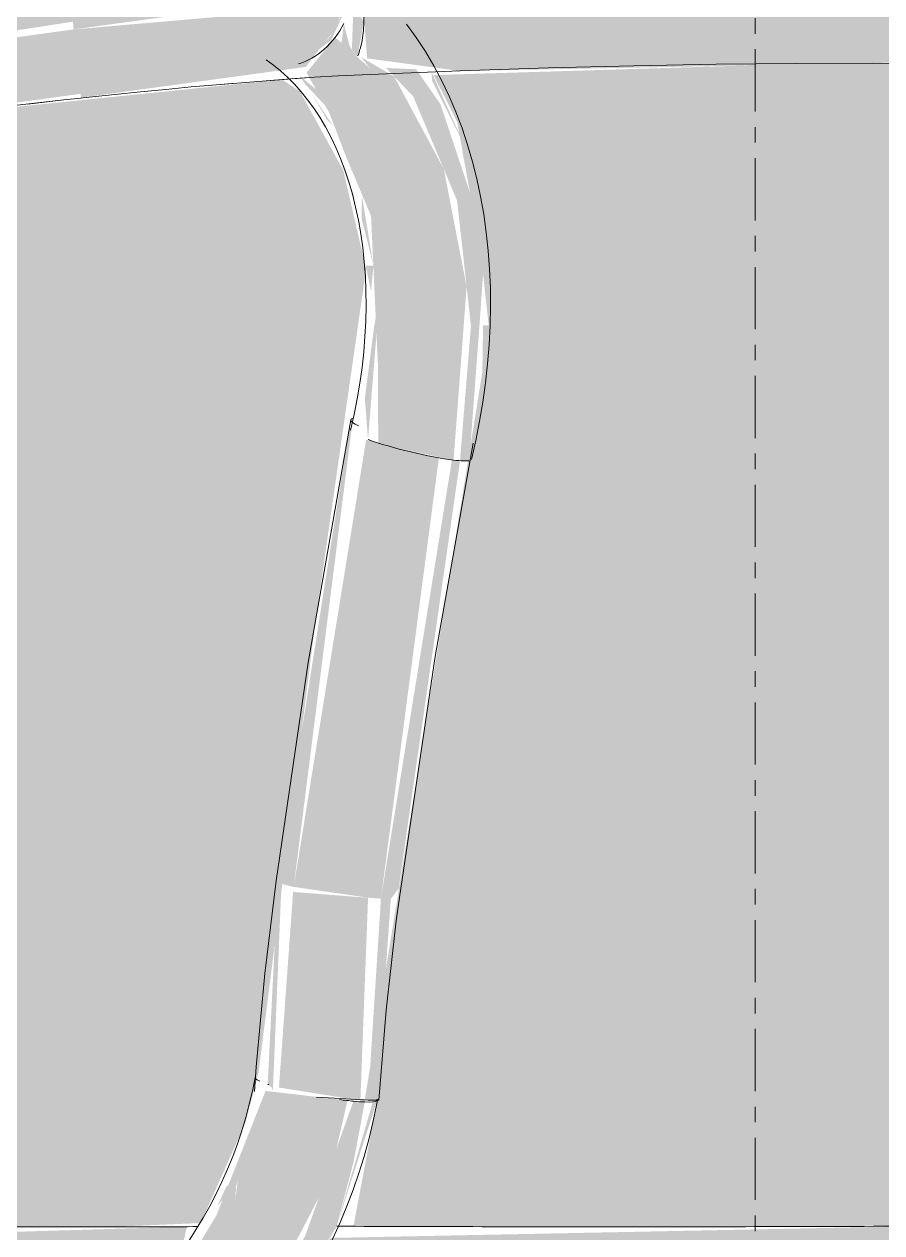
# Model space of a CAD drawing. Header units: inches. Extents: x -23445 to -32, y -314 to 853.
# Drawn here: x -11055.18 to -11048.29, y 17.95 to 27.67 of the extents above; entities that cross this region are included whole.
import ezdxf

# ---------------------------------------------------------------- set-up
doc = ezdxf.new("R2010")
doc.units = ezdxf.units.IN
doc.header["$MEASUREMENT"] = 0
doc.linetypes.add('Grid Line 1_2_', pattern=[0.875, 0.5, -0.125, 0.125, -0.125])
doc.layers.add('I-FURN', color=30, linetype='Continuous', lineweight=9)
doc.layers.add('S-GRID', color=1, linetype='Continuous', lineweight=9)

# ---------------------------------------------------------------- blocks, each defined once
blk = doc.blocks.new('HermanMiller_Collection_Air-Chair_SideChair_Arms - Arms-V80-Building Section - North_South looking East _ Lounge')
at = {"layer": 'I-FURN'}
blk.add_hatch(color=256, dxfattribs=at).paths.add_polyline_path([(22537.8751, 17.9985), (22538.5982, 18.0284), (22538.9591, 18.8388), (22539.0625, 19.2344), (22539.5141, 22.8185), (22539.9269, 25.6973), (22539.7439, 26.4927), (22539.3953, 27.1267), (22539.2513, 27.2214), (22536.5041, 26.939), (22536.6248, 26.3231), (22536.7141, 25.8185), (22536.7773, 25.2452), (22536.7259, 24.8688), (22535.7818, 19.0183), (22535.8797, 19.0101), (22535.6909, 18.003), (22537.6659, 17.9988)], flags=0)
h = blk.add_hatch(color=256, dxfattribs=at)
h.paths.add_polyline_path([(22537.8027, 17.453), (22538.4254, 17.7233), (22538.4867, 17.9993), (22535.5166, 17.9111), (22535.4055, 17.5515), (22537.6901, 17.4665), (22537.7843, 17.4551)], flags=0)
h.paths.add_polyline_path([(22538.2697, 17.4793), (22538.3632, 17.6328), (22538.2701, 17.5616), (22538.2555, 17.4801)], flags=0)
h.paths.add_polyline_path([(22535.2628, 17.5514), (22535.2987, 17.5963), (22535.2631, 17.5519)], flags=0)
blk.add_open_spline([(22535.5577, 18.0031), (22536.3393, 18), (22537.3571, 17.9972), (22538.3457, 17.9992), (22538.5794, 17.9998)], degree=3, knots=[-0.9089628, -0.9089628, -0.9089628, -0.9089628, -0.5, -0.3728124, -0.3728124, -0.3728124, -0.3728124], dxfattribs=at)
blk = doc.blocks.new('HermanMiller_Collection_Air-Chair_SideChair_Arms - Arms-V86-Building Section - North_South looking East _ Lounge')
at = {"layer": 'I-FURN'}
h = blk.add_hatch(color=256, dxfattribs=at)
h.paths.add_polyline_path([(22539.8296, 24.5006), (22539.8345, 24.5068), (22539.8304, 24.5062)], flags=0)
h.paths.add_polyline_path([(22540.0528, 25.3167), (22540.0372, 25.4868), (22540.0319, 25.4446)], flags=0)
h.paths.add_polyline_path([(22539.8842, 26.7025), (22539.6494, 27.0396), (22539.3964, 27.2485), (22539.4399, 27.1809), (22539.6396, 26.969), (22539.7668, 26.8304), (22539.8833, 26.7035)], flags=0)
for p, q in [((22539.4744, 27.2371), (22539.3374, 27.2276)), ((22537.9078, 27.1017), (22537.7016, 27.0798)), ((22539.855, 24.655), (22539.8299, 24.5286))]:
    blk.add_line(p, q, dxfattribs=at)
at = {"layer": 'I-FURN', "flags": 128}
for points in [[(22539.3017, 27.225), (22539.124, 27.2119), (22538.9254, 27.1962)], [(22538.8764, 27.1921), (22538.7247, 27.1794), (22538.5223, 27.1615), (22538.3184, 27.1426)], [(22537.2095, 27.0245), (22537.4973, 27.0572), (22537.6349, 27.0725)], [(22539.5065, 26.991), (22539.5541, 26.9185), (22539.5995, 26.8418)], [(22539.817, 26.2993), (22539.8428, 26.1964), (22539.8654, 26.0905), (22539.8845, 25.9817), (22539.9002, 25.8701), (22539.9124, 25.7561), (22539.9209, 25.6398), (22539.9257, 25.5214), (22539.9269, 25.4013), (22539.9243, 25.2795), (22539.918, 25.1564), (22539.9079, 25.0321)], [(22539.8042, 24.4858), (22539.4621, 22.5354), (22539.2031, 20.7802)], [(22539.2031, 20.7802), (22539.1134, 20.0339), (22539.0448, 19.2843), (22539.0303, 19.0863)], [(22539.0354, 19.1975), (22539.0137, 19.0901), (22538.9887, 18.9831), (22538.9602, 18.8767), (22538.9284, 18.7711), (22538.8934, 18.6665)], [(22538.8551, 18.5632), (22538.8137, 18.4612), (22538.7692, 18.3609), (22538.7218, 18.2623), (22538.6714, 18.1657), (22538.6184, 18.0712), (22538.5626, 17.979)]]:
    blk.add_lwpolyline(points, dxfattribs=at)
at = {"layer": 'I-FURN'}
for centre, major_axis, ratio, start_param, end_param in [((22540.2954, 24.3923), (-0.4912, 0.0934), 0.137076, 6.030341, 6.283185), ((22539.527, 19.1065), (-0.4916, 0.091), 0.107353, 6.170071, 6.431871)]:
    blk.add_ellipse(centre, major_axis=major_axis, ratio=ratio, start_param=start_param, end_param=end_param, dxfattribs=at)
blk = doc.blocks.new('HermanMiller_Collection_Air-Chair_SideChair_Arms - Arms-V87-Building Section - North_South looking East _ Lounge')
at = {"layer": 'I-FURN'}
h = blk.add_hatch(color=256, dxfattribs=at)
h.paths.add_polyline_path([(22537.5781, 27.6243), (22539.8076, 27.9312), (22539.8491, 27.8212), (22539.9028, 27.8252), (22539.7746, 28.1836), (22539.6583, 28.2244), (22537.5318, 28.0247), (22537.5712, 27.6865)], flags=0)
h.paths.add_polyline_path([(22539.7883, 27.8167), (22539.8053, 27.8576), (22539.7941, 27.8378)], flags=0)
for points in [[(22532.2363, 26.875), (22535.7184, 27.4015), (22537.5712, 27.6865), (22537.5268, 28.0608), (22533.5257, 27.5266), (22532.3163, 27.2931), (22532.2309, 27.0022)], [(22539.5256, 27.4471), (22539.6459, 27.5373), (22539.8069, 27.8843), (22539.6406, 27.571), (22539.5468, 27.466)], [(22532.5458, 26.3617), (22535.8632, 26.8632), (22537.6326, 27.1065), (22537.5781, 27.6243), (22532.8242, 26.9708), (22532.2375, 26.8688), (22532.3496, 26.5201), (22532.478, 26.3835)], [(22542.0097, 17.9985), (22544.3904, 18.0082), (22544.3388, 18.7942), (22544.4081, 20.7662), (22544.819, 24.4081), (22544.8299, 24.4341), (22545.0133, 25.2452), (22545.3494, 26.073), (22546.0159, 27.0794), (22546.1102, 27.3144), (22543.7181, 27.3565), (22540.4689, 27.2573), (22540.658, 26.8819), (22540.7594, 26.3231), (22540.8488, 25.8185), (22540.9119, 25.2452), (22540.8606, 24.8688), (22539.9165, 19.0183), (22540.0144, 19.0101), (22539.8255, 18.003), (22540.5996, 18.0002)], [(22539.3453, 20.7309), (22539.8172, 24.4666), (22539.7858, 24.3797), (22539.2189, 20.7669), (22539.2674, 20.7502)], [(22540.0461, 20.6368), (22540.5115, 24.1805), (22539.9275, 24.3269), (22539.3453, 20.7309), (22539.9507, 20.6434)], [(22540.1257, 20.6349), (22540.1883, 20.7164), (22540.6814, 24.1576), (22540.6164, 24.1621), (22540.0461, 20.6368), (22540.0868, 20.6358)], [(22539.178, 19.0951), (22539.2472, 20.7571), (22539.2172, 20.7502), (22539.1363, 19.1448), (22539.1692, 19.1181)], [(22539.8811, 19.0198), (22539.9428, 20.6439), (22539.3405, 20.6902), (22539.2268, 19.1181), (22539.8229, 19.0229)], [(22540.0106, 19.0153), (22540.1257, 20.6349), (22540.0461, 20.6368), (22539.9428, 19.0171), (22539.9606, 19.0164)], [(22538.7314, 18.1623), (22538.8962, 18.3756), (22538.8043, 18.3241)]]:
    blk.add_hatch(color=256, dxfattribs=at).paths.add_polyline_path(points, flags=0)
h = blk.add_hatch(color=256, dxfattribs=at)
h.paths.add_polyline_path([(22547.2469, 27.2584), (22547.5057, 27.4108), (22547.6299, 27.7395), (22547.629, 27.8252), (22544.2427, 27.9308), (22539.9041, 27.8032), (22539.9354, 27.3919), (22540.6792, 27.2901), (22544.1309, 27.3568), (22547.3902, 27.3841), (22547.29, 27.2875), (22547.2438, 27.2589)], flags=0)
h.paths.add_polyline_path([(22539.9386, 27.2645), (22539.9167, 27.3483), (22539.9354, 27.2663)], flags=0)
h = blk.add_hatch(color=256, dxfattribs=at)
h.paths.add_polyline_path([(22537.635, 27.0755), (22539.444, 27.3231), (22539.4994, 27.3999), (22539.6789, 27.6267), (22539.7482, 27.8137), (22537.5781, 27.6243), (22537.6326, 27.1065)], flags=0)
h.paths.add_polyline_path([(22539.8416, 27.3738), (22539.8469, 27.4104), (22539.8359, 27.3803)], flags=0)
h.paths.add_polyline_path([(22539.8576, 27.4056), (22539.908, 27.6865), (22539.8315, 27.8199), (22539.8233, 27.7583), (22539.813, 27.4656), (22539.8498, 27.4097)], flags=0)
h = blk.add_hatch(color=256, dxfattribs=at)
h.paths.add_polyline_path([(22540.6298, 24.1621), (22540.7345, 25.5561), (22540.551, 26.5023), (22540.1518, 27.2465), (22539.8874, 27.4009), (22539.9584, 27.3111), (22539.6789, 27.5602), (22539.4479, 27.2767), (22539.6317, 26.9526), (22539.7612, 26.6127), (22539.9667, 26.124), (22540.0215, 24.9389), (22540.0246, 24.2997), (22540.5831, 24.1691)], flags=0)
h.paths.add_polyline_path([(22539.6637, 26.8445), (22539.4903, 27.1065), (22539.6104, 26.9006)], flags=0)
h.paths.add_polyline_path([(22539.8465, 27.4108), (22539.7936, 27.4942), (22539.7482, 27.6707), (22539.7301, 27.5146), (22539.8111, 27.4424)], flags=0)
h = blk.add_hatch(color=256, dxfattribs=at)
h.paths.add_polyline_path([(22540.8606, 24.8688), (22540.9119, 25.2452), (22540.8667, 25.2452)], flags=0)
h.paths.add_polyline_path([(22540.7073, 24.1553), (22540.7569, 24.1621), (22540.8415, 25.2965), (22540.8856, 25.9399), (22540.5242, 27.0229), (22540.3295, 27.3037), (22540.0868, 27.3148), (22540.3065, 27.0839), (22540.658, 26.2477), (22540.7693, 25.2418), (22540.6814, 24.1576)], flags=0)
h.paths.add_polyline_path([(22540.7347, 26.6541), (22540.4522, 27.2823), (22540.457, 27.2107), (22540.7172, 26.6893)], flags=0)
h = blk.add_hatch(color=256, dxfattribs=at)
h.paths.add_polyline_path([(22539.9857, 25.7261), (22539.9234, 25.7261), (22539.9667, 25.5201)], flags=0)
h.paths.add_polyline_path([(22539.9424, 24.3269), (22540.0319, 25.4446), (22539.9926, 25.2452), (22539.917, 24.6596), (22539.9421, 24.327)], flags=0)
h.paths.add_polyline_path([(22539.9857, 25.7261), (22539.8931, 26.2884), (22539.8901, 26.1068), (22539.9667, 25.8019)], flags=0)
h.paths.add_polyline_path([(22539.8677, 26.1835), (22539.6637, 26.7376), (22539.782, 26.3976), (22539.8605, 26.2015)], flags=0)
h = blk.add_hatch(color=256, dxfattribs=at)
h.paths.add_polyline_path([(22538.8962, 18.3756), (22538.8764, 18.2075), (22538.8827, 18.3241)], flags=0)
h.paths.add_polyline_path([(22539.0533, 17.2866), (22539.6376, 18.4061), (22539.7777, 19.0142), (22539.1194, 19.0907), (22538.724, 18.0899), (22538.4867, 17.6965), (22538.8793, 17.4557), (22539.0304, 17.3107)], flags=0)
h = blk.add_hatch(color=256, dxfattribs=at)
h.paths.add_polyline_path([(22539.6896, 18.0016), (22539.8255, 18.5159), (22539.9165, 19.0019), (22539.8255, 19.0085), (22539.436, 17.9212), (22539.0533, 17.2866), (22539.1473, 17.1437), (22539.6372, 17.9212)], flags=0)
h.paths.add_polyline_path([(22539.6896, 18.0016), (22540.0144, 19.0101), (22539.9809, 19.0025), (22539.7142, 18.0862)], flags=0)
h = blk.add_hatch(color=256, dxfattribs=at)
h.paths.add_polyline_path([(22539.6896, 18.0016), (22539.3352, 17.3707), (22539.6388, 17.9212)], flags=0)
h.paths.add_polyline_path([(22542.3295, 16.8757), (22544.4988, 17.0102), (22544.4465, 17.3107), (22544.3938, 17.9774), (22544.3681, 18.0039), (22539.6292, 17.909), (22539.0677, 16.9072), (22541.2971, 16.8759)], flags=0)
h.paths.add_polyline_path([(22544.6134, 16.9585), (22544.633, 17.0107), (22544.5956, 17.0063)], flags=0)
at = {"layer": 'I-FURN', "flags": 128}
for points in [[(22540.2513, 27.6668), (22540.3294, 27.5592), (22540.4029, 27.4473), (22540.4715, 27.3312), (22540.5354, 27.2113), (22540.5944, 27.0877), (22540.6486, 26.9606), (22540.698, 26.8304), (22540.7425, 26.6971), (22540.7821, 26.561), (22540.817, 26.4223), (22540.847, 26.2812), (22540.8723, 26.1379), (22540.8927, 25.9926), (22540.9083, 25.8455), (22540.9192, 25.6968), (22540.9254, 25.5467), (22540.9269, 25.3954), (22540.9236, 25.2431), (22540.9158, 25.09), (22540.9033, 24.9364), (22540.8862, 24.7824), (22540.8646, 24.6282), (22540.8384, 24.474), (22540.8079, 24.3201), (22540.7729, 24.1668)], [(22539.1232, 27.3804), (22539.1825, 27.3374), (22539.2405, 27.2902), (22539.297, 27.2388), (22539.352, 27.1833), (22539.4053, 27.1234), (22539.4569, 27.0594), (22539.5065, 26.991), (22539.5541, 26.9185), (22539.5995, 26.8418), (22539.6425, 26.7609), (22539.683, 26.6761), (22539.7209, 26.5874), (22539.7559, 26.4949), (22539.788, 26.3988), (22539.817, 26.2993), (22539.8428, 26.1964), (22539.8654, 26.0905), (22539.8845, 25.9817), (22539.9002, 25.8701), (22539.9124, 25.7561), (22539.9209, 25.6398), (22539.9257, 25.5214), (22539.9269, 25.4013), (22539.9243, 25.2795), (22539.918, 25.1564), (22539.9079, 25.0321), (22539.894, 24.907), (22539.8763, 24.7812), (22539.855, 24.655), (22539.8299, 24.5286), (22539.8011, 24.4024)], [(22547.1483, 27.2528), (22546.6942, 27.2826), (22546.2105, 27.3072), (22545.6981, 27.3266), (22545.1579, 27.3408), (22544.5909, 27.3497), (22543.9981, 27.3533), (22543.3806, 27.3516), (22542.7393, 27.3445), (22542.0753, 27.3321), (22541.3897, 27.3143), (22540.6838, 27.2913), (22539.9585, 27.263), (22539.702, 27.2519)], [(22539.7038, 27.252), (22539.5135, 27.2398), (22539.3201, 27.2264), (22539.124, 27.2119), (22538.9254, 27.1962), (22538.7247, 27.1794), (22538.5223, 27.1615), (22538.3184, 27.1426), (22538.1135, 27.1226), (22537.9078, 27.1017), (22537.7016, 27.0798), (22537.6349, 27.0725)], [(22532.5775, 26.3632), (22532.9227, 26.4228), (22533.2756, 26.4816), (22533.6357, 26.5398), (22534.0024, 26.597), (22534.375, 26.6532), (22534.7531, 26.7084), (22535.1359, 26.7624), (22535.5228, 26.8152), (22535.9133, 26.8666), (22536.3066, 26.9166), (22536.7021, 26.9651), (22537.0992, 27.012), (22537.4973, 27.0572), (22537.6349, 27.0725)], [(22539.8042, 24.4858), (22539.4621, 22.5354), (22539.2031, 20.7802)], [(22540.1941, 20.6468), (22540.4828, 22.5824), (22540.7866, 24.2989)], [(22539.2031, 20.7802), (22539.1134, 20.0339), (22539.0448, 19.2843), (22539.0303, 19.0863)], [(22540.0279, 19.0167), (22540.0885, 19.7389), (22540.1694, 20.4579), (22540.1941, 20.6468)], [(22539.0354, 19.1975), (22539.0137, 19.0901), (22538.9887, 18.9831), (22538.9602, 18.8767), (22538.9284, 18.7711), (22538.8934, 18.6665), (22538.8551, 18.5632), (22538.8137, 18.4612), (22538.7692, 18.3609), (22538.7218, 18.2623), (22538.6714, 18.1657), (22538.6184, 18.0712), (22538.5626, 17.979), (22538.5043, 17.8892), (22538.4436, 17.8021), (22538.3806, 17.7178), (22538.3622, 17.6942)], [(22539.1473, 17.0749), (22539.2311, 17.1849), (22539.3116, 17.298), (22539.3886, 17.4141), (22539.462, 17.5331), (22539.5317, 17.6546), (22539.5977, 17.7787), (22539.6599, 17.905), (22539.7182, 18.0334), (22539.7725, 18.1637), (22539.8228, 18.2958), (22539.8689, 18.4295), (22539.9109, 18.5645), (22539.9486, 18.7007), (22539.9821, 18.8379), (22540.0111, 18.9759), (22540.0187, 19.0155)]]:
    blk.add_lwpolyline(points, dxfattribs=at)
at = {"layer": 'I-FURN'}
for centre, major_axis, ratio, start_param, end_param in [((22539.4054, 27.7932), (0.2822, 0.4128), 0.716528, 3.850938, 4.898135), ((22540.2954, 24.3923), (-0.4912, 0.0934), 0.137076, 6.030341, 6.283185), ((22540.2954, 24.3923), (-0.4912, 0.0934), 0.137076, 0.008955, 0.532553), ((22540.287, 24.2846), (-0.4859, 0.1178), 0.11091, 0.809563, 2.380359), ((22540.287, 24.2846), (-0.4859, 0.1178), 0.11091, 2.380359, 2.903958), ((22540.287, 24.2846), (-0.4859, 0.1178), 0.11091, 3.141593, 3.165757), ((22539.527, 19.1065), (-0.4916, 0.091), 0.107353, 6.170071, 6.69367), ((22539.527, 19.1065), (-0.4916, 0.091), 0.107353, 0.672284, 0.70069), ((22539.5291, 19.0515), (-0.4988, 0.0348), 0.020295, 1.570393, 2.355791), ((22539.527, 19.1065), (-0.4916, 0.091), 0.107353, 1.981281, 2.24308), ((22539.527, 19.1065), (-0.4916, 0.091), 0.107353, 2.24308, 3.290278), ((22539.5291, 19.0515), (-0.4988, 0.0348), 0.020295, 2.355791, 3.141189), ((22539.5291, 19.0515), (-0.4988, 0.0348), 0.020295, 3.141593, 3.402989)]:
    blk.add_ellipse(centre, major_axis=major_axis, ratio=ratio, start_param=start_param, end_param=end_param, dxfattribs=at)
for points, knots in [([(22539.9028, 27.8252), (22539.9089, 27.7696), (22539.9126, 27.6559), (22539.8938, 27.5137), (22539.8708, 27.4382), (22539.8601, 27.4109)], [-1, -1, -1, -1, -0.7857143, -0.5714286, -0.4285714, -0.4285714, -0.4285714, -0.4285714]), ([(22539.6923, 18.0031), (22540.4739, 18), (22542.0544, 17.9967), (22543.5897, 18.0007), (22544.3678, 18.0038)], [-0.9089628, -0.9089628, -0.9089628, -0.9089628, -0.5, -0.0731199, -0.0731199, -0.0731199, -0.0731199])]:
    blk.add_open_spline(points, degree=3, knots=knots, dxfattribs=at)

msp = doc.modelspace()

# ---------------------------------------------------------------- linework, layer by layer
at = {"layer": 'S-GRID', "linetype": 'Grid Line 1_2_'}
msp.add_line((-11049.3083, -273.1608), (-11049.3083, 738.6571), dxfattribs=at)
msp.add_line((-11049.3083, -273.1608), (-11049.3083, 738.6571), dxfattribs=at)

# ---------------------------------------------------------------- block references
at = {"layer": 'I-FURN'}
for name in ['HermanMiller_Collection_Air-Chair_SideChair_Arms - Arms-V80-Building Section - North_South looking East _ Lounge', 'HermanMiller_Collection_Air-Chair_SideChair_Arms - Arms-V87-Building Section - North_South looking East _ Lounge', 'HermanMiller_Collection_Air-Chair_SideChair_Arms - Arms-V86-Building Section - North_South looking East _ Lounge']:
    msp.add_blockref(name, (-33592.3612, 0), dxfattribs=at)

doc.saveas('drawing.dxf')
